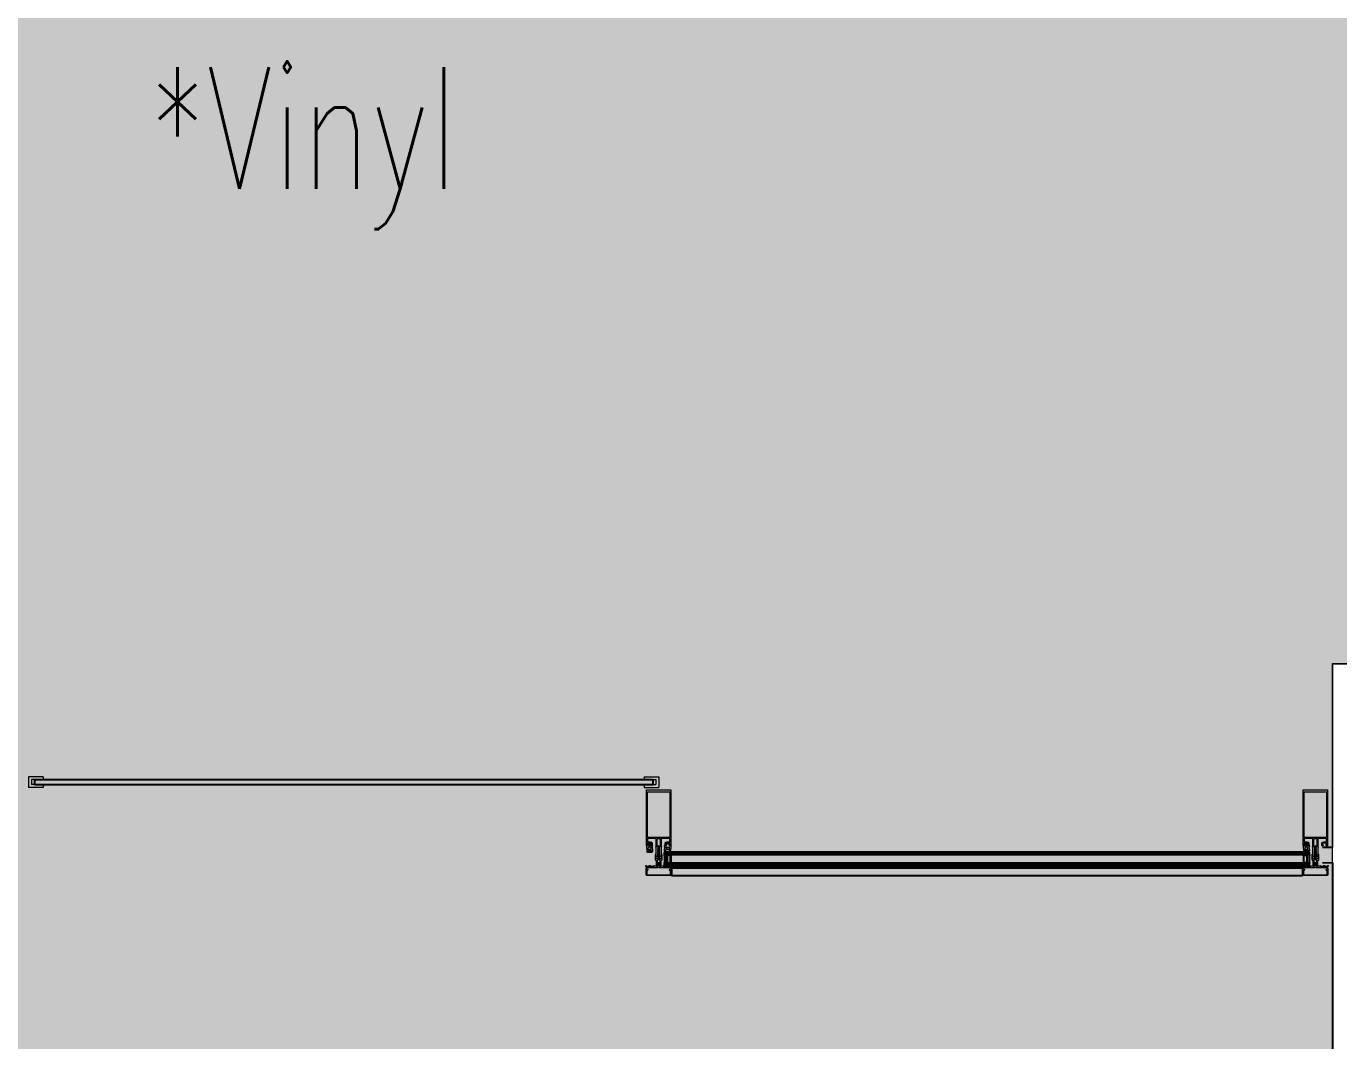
# Model space of a CAD drawing. Header units: metres. Extents: x -11920 to 1298, y -8631 to 433.
# Drawn here: x -1403.4 to -1133.6, y -8363.4 to -8154.9 of the extents above; entities that cross this region are included whole.
import ezdxf

# ---------------------------------------------------------------- set-up
doc = ezdxf.new("R2010")
doc.units = ezdxf.units.M
doc.header["$LTSCALE"] = 0.01
doc.header["$MEASUREMENT"] = 0
doc.layers.get('0').update_dxf_attribs({"color": 30, "lineweight": 0})
doc.layers.add('AG-ELEV-02', color=152, linetype='Continuous')
doc.layers.add('CAM', color=1, linetype='Continuous')
for name, color, linetype, lineweight in [('AG-Profile_Aluminium', 122, 'Continuous', 9), ('DOS-AG-Floor_PVC', 91, 'Continuous', 15), ('DOS-AG-Text', 7, 'Continuous', 0)]:
    doc.layers.add(name, color=color, linetype=linetype, lineweight=lineweight)
doc.styles.add('TROMANS', font='simplex.shx')

# ---------------------------------------------------------------- blocks, each defined once
blk = doc.blocks.new('A$C0D064DF4')
at = {"layer": 'AG-Profile_Aluminium'}
blk.add_line((6214.5, -177.9), (6236, -177.9), dxfattribs=at)
for points in [[(6235, 200), (6235, -176.9), (6214.5, -176.9)], [(6235, 200), (6665, 200)], [(6664, 199), (6236, 199)], [(6236, -177.9), (6236, 199)], [(6214.5, -209), (6236, -209), (6236, -3128.3), (6214.5, -3128.3)], [(6214.5, -3127.3), (6235, -3127.3), (6235, -210), (6214.5, -210)]]:
    blk.add_lwpolyline(points, dxfattribs=at)
blk = doc.blocks.new('A$C671812AB')
at = {"layer": 'AG-ELEV-02'}
for p, q in [((12305.4, -2368.2), (12305.4, -2383.9)), ((12305.4, -2368.2), (13602.5, -2368.2)), ((13602.5, -2368.2), (13602.5, -2383.9)), ((12305.4, -2383.9), (13602.5, -2383.9))]:
    blk.add_line(p, q, dxfattribs=at)
at = {"layer": 'AG-Profile_Aluminium'}
for p, q in [((10983.9, -2180.9), (10983.9, -2202.9)), ((10983.9, -2180.9), (10983.9, -2202.9)), ((11013.9, -2180.9), (10983.9, -2180.9)), ((11013.9, -2180.9), (11013.9, -2186.9)), ((12249.1, -2180.9), (12279.1, -2180.9)), ((12249.1, -2180.9), (12249.1, -2186.9)), ((12279.1, -2180.9), (12279.1, -2202.9)), ((11013.9, -2202.9), (10983.9, -2202.9)), ((11013.9, -2186.9), (10989.9, -2186.9)), ((10989.9, -2186.9), (10989.9, -2196.9)), ((11013.9, -2196.9), (10989.9, -2196.9)), ((11013.9, -2196.9), (11013.9, -2202.9)), ((12249.1, -2186.9), (12273.1, -2186.9)), ((12249.1, -2196.9), (12273.1, -2196.9)), ((12249.1, -2196.9), (12249.1, -2202.9)), ((12249.1, -2202.9), (12279.1, -2202.9)), ((12273.1, -2186.9), (12273.1, -2196.9))]:
    blk.add_line(p, q, dxfattribs=at)
for points in [[(12294.7, -2321.6), (12294.3, -2322.4, -0.280185), (12293.9, -2322.7), (12292.8, -2322.7, -0.414214), (12292.3, -2322.2), (12292.3, -2317.2, -0.414214), (12293.8, -2315.7), (12295.7, -2315.7), (12295.7, -2315.2, -0.414214), (12296.2, -2314.7), (12299.2, -2314.7, -0.414214), (12299.7, -2315.2), (12299.7, -2315.7), (12301.9, -2315.7), (12301.9, -2309.2, 0.414214), (12300.4, -2307.7), (12283.9, -2307.7), (12283.9, -2324.7), (12284.5, -2324.7), (12284.5, -2325.5, -0.414898), (12284.3, -2325.7), (12283.9, -2325.7), (12283.9, -2343.7), (12282.9, -2344.7), (12282, -2344.7, -0.401727), (12280.7, -2343.6), (12281.2, -2343.3), (12280.7, -2343), (12280.7, -2342.2), (12280.7, -2342.2), (12281.2, -2341.9), (12280.7, -2341.6), (12280.7, -2340.8), (12281.2, -2340.5), (12280.7, -2340.2), (12280.7, -2339.4), (12281.2, -2339.1), (12280.7, -2338.8), (12280.7, -2338), (12281.2, -2337.7), (12280.7, -2337.4), (12280.7, -2336.5), (12281.2, -2336.3), (12280.7, -2336), (12280.7, -2335.1), (12281.2, -2334.8), (12280.7, -2334.6), (12280.7, -2333.7), (12281.2, -2333.4), (12280.7, -2333.1), (12280.7, -2332.3), (12281.2, -2332), (12280.7, -2331.7), (12280.7, -2330.9), (12281.2, -2330.6), (12280.7, -2330.3), (12280.7, -2329.5), (12281.2, -2329.2), (12280.7, -2328.9), (12280.7, -2328.1), (12281.2, -2327.8), (12280.7, -2327.5), (12280.7, -2327.1), (12279.3, -2325.6, 0.414204), (12278.6, -2325.6), (12277.1, -2327.1), (12277.1, -2328.2), (12276.6, -2328.5), (12277.1, -2328.8), (12277.1, -2329.6), (12276.6, -2329.9), (12277.1, -2330.2), (12277.1, -2331), (12276.6, -2331.3), (12277.1, -2331.6), (12277.1, -2332.4), (12276.6, -2332.7), (12277.1, -2333), (12277.1, -2333.8), (12276.6, -2334.1), (12277.1, -2334.4), (12277.1, -2335.3), (12276.6, -2335.5), (12277.1, -2335.8), (12277.1, -2336.7), (12276.6, -2337), (12277.1, -2337.2), (12277.1, -2338.1), (12276.6, -2338.4), (12277.1, -2338.7), (12277.1, -2339.5), (12276.6, -2339.8), (12277.1, -2340.1), (12277.1, -2340.9), (12276.6, -2341.2), (12277.1, -2341.5), (12277.1, -2342.3), (12276.6, -2342.6), (12277.1, -2342.9), (12277.1, -2343.7), (12276.6, -2344), (12276.9, -2344.2, -0.259555), (12276, -2344.7), (12274.9, -2344.7), (12273.9, -2343.7), (12273.9, -2325.7), (12273.5, -2325.7, -0.414214), (12273.3, -2325.5), (12273.3, -2324.7), (12273.9, -2324.7), (12273.9, -2307.7), (12257.4, -2307.7, 0.414214), (12255.9, -2309.2), (12255.9, -2315.7), (12258.1, -2315.7), (12258.1, -2315.2, -0.414214), (12258.6, -2314.7), (12261.6, -2314.7, -0.414214), (12262.1, -2315.2), (12262.1, -2315.7), (12264, -2315.7, -0.414214), (12265.5, -2317.2), (12265.5, -2322.2, -0.414214), (12265, -2322.7), (12264, -2322.7, -0.280185), (12263.6, -2322.4), (12263.1, -2321.6), (12263.1, -2321.2), (12264.3, -2321.2), (12264.3, -2318.2, 0.414214), (12263.8, -2317.7), (12260.6, -2317.7), (12260.1, -2317.2), (12259.6, -2317.7), (12256.4, -2317.7, 0.414214), (12255.9, -2318.2), (12255.9, -2321.2), (12257.1, -2321.2), (12257.1, -2321.6), (12256.7, -2322.4, -0.280185), (12256.3, -2322.7), (12254.4, -2322.7, -0.414214), (12253.9, -2322.2), (12253.9, -2208.4, -0.414214), (12254.4, -2207.9), (12303.4, -2207.9, -0.400911), (12303.9, -2208.4), (12303.9, -2322.2, -0.414214), (12303.4, -2322.7), (12301.6, -2322.7, -0.280185), (12301.2, -2322.4), (12300.7, -2321.6), (12300.7, -2321.2), (12301.9, -2321.2), (12301.9, -2318.2, 0.414214), (12301.4, -2317.7), (12298.2, -2317.7), (12297.7, -2317.2), (12297.2, -2317.7), (12294, -2317.7, 0.414214), (12293.5, -2318.2), (12293.5, -2321.2), (12294.7, -2321.2)], [(13644.7, -2321.6), (13644.3, -2322.4, -0.280185), (13643.9, -2322.7), (13642.8, -2322.7, -0.414214), (13642.3, -2322.2), (13642.3, -2317.2, -0.414214), (13643.8, -2315.7), (13645.7, -2315.7), (13645.7, -2315.2, -0.414214), (13646.2, -2314.7), (13649.2, -2314.7, -0.414214), (13649.7, -2315.2), (13649.7, -2315.7), (13651.9, -2315.7), (13651.9, -2309.2, 0.414214), (13650.4, -2307.7), (13633.9, -2307.7), (13633.9, -2324.7), (13634.5, -2324.7), (13634.5, -2325.5, -0.414898), (13634.3, -2325.7), (13633.9, -2325.7), (13633.9, -2343.7), (13632.9, -2344.7), (13632, -2344.7, -0.401727), (13630.7, -2343.6), (13631.2, -2343.3), (13630.7, -2343), (13630.7, -2342.2), (13630.7, -2342.2), (13631.2, -2341.9), (13630.7, -2341.6), (13630.7, -2340.8), (13631.2, -2340.5), (13630.7, -2340.2), (13630.7, -2339.4), (13631.2, -2339.1), (13630.7, -2338.8), (13630.7, -2338), (13631.2, -2337.7), (13630.7, -2337.4), (13630.7, -2336.5), (13631.2, -2336.3), (13630.7, -2336), (13630.7, -2335.1), (13631.2, -2334.8), (13630.7, -2334.6), (13630.7, -2333.7), (13631.2, -2333.4), (13630.7, -2333.1), (13630.7, -2332.3), (13631.2, -2332), (13630.7, -2331.7), (13630.7, -2330.9), (13631.2, -2330.6), (13630.7, -2330.3), (13630.7, -2329.5), (13631.2, -2329.2), (13630.7, -2328.9), (13630.7, -2328.1), (13631.2, -2327.8), (13630.7, -2327.5), (13630.7, -2327.1), (13629.3, -2325.6, 0.414204), (13628.6, -2325.6), (13627.1, -2327.1), (13627.1, -2328.2), (13626.6, -2328.5), (13627.1, -2328.8), (13627.1, -2329.6), (13626.6, -2329.9), (13627.1, -2330.2), (13627.1, -2331), (13626.6, -2331.3), (13627.1, -2331.6), (13627.1, -2332.4), (13626.6, -2332.7), (13627.1, -2333), (13627.1, -2333.8), (13626.6, -2334.1), (13627.1, -2334.4), (13627.1, -2335.3), (13626.6, -2335.5), (13627.1, -2335.8), (13627.1, -2336.7), (13626.6, -2337), (13627.1, -2337.2), (13627.1, -2338.1), (13626.6, -2338.4), (13627.1, -2338.7), (13627.1, -2339.5), (13626.6, -2339.8), (13627.1, -2340.1), (13627.1, -2340.9), (13626.6, -2341.2), (13627.1, -2341.5), (13627.1, -2342.3), (13626.6, -2342.6), (13627.1, -2342.9), (13627.1, -2343.7), (13626.6, -2344), (13626.9, -2344.2, -0.259555), (13626, -2344.7), (13624.9, -2344.7), (13623.9, -2343.7), (13623.9, -2325.7), (13623.5, -2325.7, -0.414214), (13623.3, -2325.5), (13623.3, -2324.7), (13623.9, -2324.7), (13623.9, -2307.7), (13607.4, -2307.7, 0.414214), (13605.9, -2309.2), (13605.9, -2315.7), (13608.1, -2315.7), (13608.1, -2315.2, -0.414214), (13608.6, -2314.7), (13611.6, -2314.7, -0.414214), (13612.1, -2315.2), (13612.1, -2315.7), (13614, -2315.7, -0.414214), (13615.5, -2317.2), (13615.5, -2322.2, -0.414214), (13615, -2322.7), (13614, -2322.7, -0.280185), (13613.6, -2322.4), (13613.1, -2321.6), (13613.1, -2321.2), (13614.3, -2321.2), (13614.3, -2318.2, 0.414214), (13613.8, -2317.7), (13610.6, -2317.7), (13610.1, -2317.2), (13609.6, -2317.7), (13606.4, -2317.7, 0.414214), (13605.9, -2318.2), (13605.9, -2321.2), (13607.1, -2321.2), (13607.1, -2321.6), (13606.7, -2322.4, -0.280185), (13606.3, -2322.7), (13604.4, -2322.7, -0.414214), (13603.9, -2322.2), (13603.9, -2208.4, -0.414214), (13604.4, -2207.9), (13653.4, -2207.9, -0.400911), (13653.9, -2208.4), (13653.9, -2322.2, -0.414214), (13653.4, -2322.7), (13651.6, -2322.7, -0.280185), (13651.2, -2322.4), (13650.7, -2321.6), (13650.7, -2321.2), (13651.9, -2321.2), (13651.9, -2318.2, 0.414214), (13651.4, -2317.7), (13648.2, -2317.7), (13647.7, -2317.2), (13647.2, -2317.7), (13644, -2317.7, 0.414214), (13643.5, -2318.2), (13643.5, -2321.2), (13644.7, -2321.2)], [(12279.3, -2323, 0.414204), (12278.6, -2323), (12276.6, -2324.9, -0.668177), (12275.8, -2324.6), (12275.8, -2307.7), (12282.1, -2307.7), (12282.1, -2324.6, -0.668169), (12281.2, -2324.9)], [(13629.3, -2323, 0.414204), (13628.6, -2323), (13626.6, -2324.9, -0.668177), (13625.8, -2324.6), (13625.8, -2307.7), (13632.1, -2307.7), (13632.1, -2324.6, -0.668169), (13631.2, -2324.9)], [(12280.7, -2363), (12280.7, -2363.4), (12281.2, -2364.2, 0.280182), (12281.6, -2364.5), (12283.4, -2364.5, 0.414214), (12283.9, -2364), (12283.9, -2354.5, -0.198912), (12284.5, -2353.1), (12285.3, -2352.3, 0.198912), (12285.9, -2350.9), (12285.9, -2341, 0.414214), (12285.4, -2340.5), (12284.6, -2340.5, 0.414214), (12284.1, -2341), (12284.1, -2349.2, -0.414156), (12283.6, -2349.7), (12280.2, -2349.7, -0.414272), (12279.7, -2349.2), (12279.7, -2348.2, -0.414214), (12279.8, -2348.1), (12280.1, -2348.1, -0.244698), (12280.2, -2348.2), (12280.9, -2349.2, 0.414214), (12281.2, -2349.2), (12281.5, -2349), (12280.6, -2347.7, 0.244698), (12280.3, -2347.5), (12280, -2347.5, -0.414214), (12279.7, -2347.2), (12279.7, -2346, -0.414214), (12279.8, -2345.9), (12280.1, -2345.9, -0.244698), (12280.2, -2345.9), (12280.9, -2346.9, 0.414214), (12281.2, -2347), (12281.5, -2346.8), (12280.6, -2345.4, 0.244698), (12280.3, -2345.3), (12280, -2345.3, -0.414214), (12279.7, -2345), (12279.7, -2343.8, -0.414214), (12279.8, -2343.7), (12280.1, -2343.7, -0.244698), (12280.2, -2343.7), (12280.9, -2344.7, 0.414214), (12281.2, -2344.7), (12281.5, -2344.5), (12280.6, -2343.2, 0.244698), (12280.3, -2343.1), (12280, -2343.1, -0.414214), (12279.7, -2342.8), (12279.7, -2341.5, -0.414214), (12279.8, -2341.4), (12280.1, -2341.4, -0.244698), (12280.2, -2341.5), (12280.9, -2342.5, 0.414214), (12281.2, -2342.5), (12281.5, -2342.3), (12280.6, -2341, 0.244698), (12280.3, -2340.8), (12280, -2340.8, -0.414214), (12279.7, -2340.5), (12279.7, -2339.3, -0.414214), (12279.8, -2339.2), (12280, -2339.2, -0.244698), (12280.1, -2339.2), (12280.9, -2340.4, 0.414214), (12281.2, -2340.5), (12281.5, -2340.2), (12279.9, -2337.9, 0), (12279.9, -2337.9, 0.244698), (12279.1, -2337.5), (12278.8, -2337.5, 0.244698), (12278, -2337.9), (12276.4, -2340.2), (12276.7, -2340.5, 0.414214), (12277, -2340.4), (12277.8, -2339.2, -0.244698), (12277.9, -2339.2), (12278, -2339.2, -0.414214), (12278.1, -2339.3), (12278.1, -2340.5, -0.414214), (12277.8, -2340.8), (12277.5, -2340.8, 0.244698), (12277.3, -2341), (12276.4, -2342.3), (12276.7, -2342.5, 0.414214), (12277, -2342.5), (12277.7, -2341.5, -0.244698), (12277.8, -2341.4), (12278, -2341.4, -0.414214), (12278.1, -2341.5), (12278.1, -2342.8, -0.414214), (12277.8, -2343.1), (12277.5, -2343.1, 0.244698), (12277.3, -2343.2), (12276.4, -2344.5), (12276.7, -2344.7, 0.414214), (12277, -2344.7), (12277.7, -2343.7, -0.244698), (12277.8, -2343.7), (12278, -2343.7, -0.414214), (12278.1, -2343.8), (12278.1, -2345, -0.414214), (12277.8, -2345.3), (12277.5, -2345.3, 0.244698), (12277.3, -2345.4), (12276.4, -2346.8), (12276.7, -2347, 0.414214), (12277, -2346.9), (12277.7, -2345.9, -0.244698), (12277.8, -2345.9), (12278, -2345.9, -0.414214), (12278.1, -2346), (12278.1, -2347.2, -0.414214), (12277.8, -2347.5), (12277.5, -2347.5, 0.244698), (12277.3, -2347.7), (12276.4, -2349), (12276.7, -2349.2, 0.414214), (12277, -2349.2), (12277.7, -2348.2, -0.244698), (12277.8, -2348.1), (12278, -2348.1, -0.414214), (12278.1, -2348.2), (12278.1, -2349.2, -0.414214), (12277.6, -2349.7), (12274.2, -2349.7, -0.414214), (12273.7, -2349.2), (12273.7, -2341, 0.414214), (12273.2, -2340.5), (12272.4, -2340.5, 0.414214), (12271.9, -2341), (12271.9, -2350.9, 0.198912), (12272.5, -2352.3), (12273.3, -2353.1, -0.198912), (12273.9, -2354.5), (12273.9, -2364, 0.414214), (12274.4, -2364.5), (12276.3, -2364.5, 0.280182), (12276.7, -2364.2), (12277.1, -2363.4), (12277.1, -2363), (12275.9, -2363), (12275.9, -2360, -0.414214), (12276.4, -2359.5), (12278.4, -2359.5), (12278.9, -2359), (12279.4, -2359.5), (12281.4, -2359.5, -0.414214), (12281.9, -2360), (12281.9, -2363)], [(13630.7, -2363), (13630.7, -2363.4), (13631.2, -2364.2, 0.280182), (13631.6, -2364.5), (13633.4, -2364.5, 0.414214), (13633.9, -2364), (13633.9, -2354.5, -0.198912), (13634.5, -2353.1), (13635.3, -2352.3, 0.198912), (13635.9, -2350.9), (13635.9, -2341, 0.414214), (13635.4, -2340.5), (13634.6, -2340.5, 0.414214), (13634.1, -2341), (13634.1, -2349.2, -0.414156), (13633.6, -2349.7), (13630.2, -2349.7, -0.414272), (13629.7, -2349.2), (13629.7, -2348.2, -0.414214), (13629.8, -2348.1), (13630.1, -2348.1, -0.244698), (13630.2, -2348.2), (13630.9, -2349.2, 0.414214), (13631.2, -2349.2), (13631.5, -2349), (13630.6, -2347.7, 0.244698), (13630.3, -2347.5), (13630, -2347.5, -0.414214), (13629.7, -2347.2), (13629.7, -2346, -0.414214), (13629.8, -2345.9), (13630.1, -2345.9, -0.244698), (13630.2, -2345.9), (13630.9, -2346.9, 0.414214), (13631.2, -2347), (13631.5, -2346.8), (13630.6, -2345.4, 0.244698), (13630.3, -2345.3), (13630, -2345.3, -0.414214), (13629.7, -2345), (13629.7, -2343.8, -0.414214), (13629.8, -2343.7), (13630.1, -2343.7, -0.244698), (13630.2, -2343.7), (13630.9, -2344.7, 0.414214), (13631.2, -2344.7), (13631.5, -2344.5), (13630.6, -2343.2, 0.244698), (13630.3, -2343.1), (13630, -2343.1, -0.414214), (13629.7, -2342.8), (13629.7, -2341.5, -0.414214), (13629.8, -2341.4), (13630.1, -2341.4, -0.244698), (13630.2, -2341.5), (13630.9, -2342.5, 0.414214), (13631.2, -2342.5), (13631.5, -2342.3), (13630.6, -2341, 0.244698), (13630.3, -2340.8), (13630, -2340.8, -0.414214), (13629.7, -2340.5), (13629.7, -2339.3, -0.414214), (13629.8, -2339.2), (13630, -2339.2, -0.244698), (13630.1, -2339.2), (13630.9, -2340.4, 0.414214), (13631.2, -2340.5), (13631.5, -2340.2), (13629.9, -2337.9, 0), (13629.9, -2337.9, 0.244698), (13629.1, -2337.5), (13628.8, -2337.5, 0.244698), (13628, -2337.9), (13626.4, -2340.2), (13626.7, -2340.5, 0.414214), (13627, -2340.4), (13627.8, -2339.2, -0.244698), (13627.9, -2339.2), (13628, -2339.2, -0.414214), (13628.1, -2339.3), (13628.1, -2340.5, -0.414214), (13627.8, -2340.8), (13627.5, -2340.8, 0.244698), (13627.3, -2341), (13626.4, -2342.3), (13626.7, -2342.5, 0.414214), (13627, -2342.5), (13627.7, -2341.5, -0.244698), (13627.8, -2341.4), (13628, -2341.4, -0.414214), (13628.1, -2341.5), (13628.1, -2342.8, -0.414214), (13627.8, -2343.1), (13627.5, -2343.1, 0.244698), (13627.3, -2343.2), (13626.4, -2344.5), (13626.7, -2344.7, 0.414214), (13627, -2344.7), (13627.7, -2343.7, -0.244698), (13627.8, -2343.7), (13628, -2343.7, -0.414214), (13628.1, -2343.8), (13628.1, -2345, -0.414214), (13627.8, -2345.3), (13627.5, -2345.3, 0.244698), (13627.3, -2345.4), (13626.4, -2346.8), (13626.7, -2347, 0.414214), (13627, -2346.9), (13627.7, -2345.9, -0.244698), (13627.8, -2345.9), (13628, -2345.9, -0.414214), (13628.1, -2346), (13628.1, -2347.2, -0.414214), (13627.8, -2347.5), (13627.5, -2347.5, 0.244698), (13627.3, -2347.7), (13626.4, -2349), (13626.7, -2349.2, 0.414214), (13627, -2349.2), (13627.7, -2348.2, -0.244698), (13627.8, -2348.1), (13628, -2348.1, -0.414214), (13628.1, -2348.2), (13628.1, -2349.2, -0.414214), (13627.6, -2349.7), (13624.2, -2349.7, -0.414214), (13623.7, -2349.2), (13623.7, -2341, 0.414214), (13623.2, -2340.5), (13622.4, -2340.5, 0.414214), (13621.9, -2341), (13621.9, -2350.9, 0.198912), (13622.5, -2352.3), (13623.3, -2353.1, -0.198912), (13623.9, -2354.5), (13623.9, -2364, 0.414214), (13624.4, -2364.5), (13626.3, -2364.5, 0.280182), (13626.7, -2364.2), (13627.1, -2363.4), (13627.1, -2363), (13625.9, -2363), (13625.9, -2360, -0.414214), (13626.4, -2359.5), (13628.4, -2359.5), (13628.9, -2359), (13629.4, -2359.5), (13631.4, -2359.5, -0.414214), (13631.9, -2360), (13631.9, -2363)], [(12278.9, -2382.6), (12302.9, -2382.6, 0.415475), (12303.1, -2382.4), (12303.1, -2374.5), (12301.8, -2373.3, -0.734294), (12303.1, -2370.2, 0.180054), (12303.7, -2370), (12303.7, -2368.5, -1.029401), (12304.4, -2368.5), (12304.4, -2382.4, -0.414214), (12302.9, -2383.9), (12255, -2383.9, -0.414214), (12253.5, -2382.4), (12253.5, -2368.5, -1.029594), (12254.2, -2368.5), (12254.2, -2370, 0.18004), (12254.8, -2370.2, -0.734976), (12256.1, -2373.3), (12254.8, -2374.5), (12254.8, -2382.4, 0.415536), (12255, -2382.6)], [(13628.9, -2382.6), (13652.9, -2382.6, 0.415475), (13653.1, -2382.4), (13653.1, -2374.5), (13651.8, -2373.3, -0.734294), (13653.1, -2370.2, 0.180054), (13653.7, -2370), (13653.7, -2368.5, -1.029401), (13654.4, -2368.5), (13654.4, -2382.4, -0.414214), (13652.9, -2383.9), (13605, -2383.9, -0.414214), (13603.5, -2382.4), (13603.5, -2368.5, -1.029594), (13604.2, -2368.5), (13604.2, -2370, 0.18004), (13604.8, -2370.2, -0.734976), (13606.1, -2373.3), (13604.8, -2374.5), (13604.8, -2382.4, 0.415536), (13605, -2382.6)]]:
    blk.add_lwpolyline(points, format="xyb", close=True, dxfattribs=at)
for points in [[(12302.1, -2305.9), (12255.8, -2305.9), (12255.8, -2211.9), (12302.1, -2211.9)], [(13652.1, -2305.9), (13605.8, -2305.9), (13605.8, -2211.9), (13652.1, -2211.9)], [(12275.9, -2357.5), (12281.9, -2357.5), (12281.9, -2351.7), (12275.9, -2351.7)], [(13625.9, -2357.5), (13631.9, -2357.5), (13631.9, -2351.7), (13625.9, -2351.7)]]:
    blk.add_lwpolyline(points, close=True, dxfattribs=at)
at = {"layer": 'AG-Profile_Aluminium', "color": 9}
for points in [[(12264, -2335.8, 0.433199), (12267.2, -2332.8), (12266.3, -2324, -0.414214), (12266.6, -2323.7), (12267, -2323.7, 0.414214), (12267.3, -2323.4), (12267.3, -2323, 0.414214), (12267, -2322.7), (12264, -2322.7, -0.414214), (12263, -2321.7), (12263, -2320.4), (12264, -2320.4), (12264, -2319.9, 0.384615), (12256.2, -2319.9), (12256.2, -2320.4), (12257.3, -2320.4), (12257.3, -2321.7, -0.414214), (12256.3, -2322.7), (12253.9, -2322.7), (12254.3, -2334.4, 0.213288), (12255.6, -2335.7, -0.005109)], [(12261.5, -2319.6, 0.142901), (12258.8, -2319.6), (12258.8, -2322.4, 0.414214), (12259.1, -2322.7), (12261.2, -2322.7, 0.414214), (12261.5, -2322.4)], [(12293.9, -2335.8, -0.433199), (12290.7, -2332.8), (12291.5, -2324, 0.414214), (12291.2, -2323.7), (12290.8, -2323.7, -0.414214), (12290.5, -2323.4), (12290.5, -2323, -0.414214), (12290.8, -2322.7), (12293.9, -2322.7, 0.414214), (12294.9, -2321.7), (12294.9, -2320.4), (12293.8, -2320.4), (12293.8, -2319.9, -0.384615), (12301.6, -2319.9), (12301.6, -2320.4), (12300.6, -2320.4), (12300.6, -2321.7, 0.414214), (12301.6, -2322.7), (12303.9, -2322.7), (12303.6, -2334.4, -0.213288), (12302.3, -2335.7, 0.005109)], [(13614, -2335.8, 0.433199), (13617.2, -2332.8), (13616.3, -2324, -0.414214), (13616.6, -2323.7), (13617, -2323.7, 0.414214), (13617.3, -2323.4), (13617.3, -2323, 0.414214), (13617, -2322.7), (13614, -2322.7, -0.414214), (13613, -2321.7), (13613, -2320.4), (13614, -2320.4), (13614, -2319.9, 0.384615), (13606.2, -2319.9), (13606.2, -2320.4), (13607.3, -2320.4), (13607.3, -2321.7, -0.414214), (13606.3, -2322.7), (13603.9, -2322.7), (13604.3, -2334.4, 0.213288), (13605.6, -2335.7, -0.005109)], [(13611.5, -2319.6, 0.142901), (13608.8, -2319.6), (13608.8, -2322.4, 0.414214), (13609.1, -2322.7), (13611.2, -2322.7, 0.414214), (13611.5, -2322.4)], [(12255.4, -2332.7), (12255.9, -2332.7), (12256, -2332.2), (12264.3, -2331.2), (12264.3, -2331.7), (12264.8, -2331.7), (12265.7, -2332.7, -0.436697), (12263.6, -2334.7, 0.010178), (12255.6, -2334.6, -0.26621), (12255.3, -2334.1), (12254.9, -2333.2, -0.414214)], [(12263.3, -2328.8, 0.425894), (12263.7, -2328.2), (12263.4, -2326.1, 0.3686), (12262.9, -2325.7), (12257.9, -2325.7, 0.375315), (12257.4, -2326.1), (12257, -2328.9, 0.490444), (12257.6, -2329.5)], [(12302.5, -2332.7), (12301.9, -2332.7), (12301.9, -2332.2), (12293.6, -2331.2), (12293.5, -2331.7), (12293, -2331.7), (12292.2, -2332.7, 0.436697), (12294.3, -2334.7, -0.010178), (12302.3, -2334.6, 0.26621), (12302.6, -2334.1), (12303, -2333.2, 0.414214)], [(12294.6, -2328.8, -0.425894), (12294.2, -2328.2), (12294.5, -2326.1, -0.3686), (12295, -2325.7), (12300, -2325.7, -0.375315), (12300.5, -2326.1), (12300.9, -2328.9, -0.490444), (12300.3, -2329.5)], [(13605.4, -2332.7), (13605.9, -2332.7), (13606, -2332.2), (13614.3, -2331.2), (13614.3, -2331.7), (13614.8, -2331.7), (13615.7, -2332.7, -0.436697), (13613.6, -2334.7, 0.010178), (13605.6, -2334.6, -0.26621), (13605.3, -2334.1), (13604.9, -2333.2, -0.414214)], [(13613.3, -2328.8, 0.425894), (13613.7, -2328.2), (13613.4, -2326.1, 0.3686), (13612.9, -2325.7), (13607.9, -2325.7, 0.375315), (13607.4, -2326.1), (13607, -2328.9, 0.490444), (13607.6, -2329.5)], [(12292.6, -2364.4), (12292.1, -2365.3), (12291.2, -2365.3), (12291.6, -2364.4, 0.834458), (12291.1, -2364.4), (12290.6, -2365.3), (12289.7, -2365.3), (12290.1, -2364.4, 0.834458), (12289.6, -2364.4), (12289.1, -2365.3), (12288.2, -2365.3), (12288.2, -2365, 0.363249), (12287.9, -2364.8), (12281.6, -2364.8, -0.414214), (12280.6, -2363.8), (12280.6, -2363), (12281.6, -2363), (12281.6, -2362.5, 0.543452), (12276.2, -2362.5), (12276.2, -2363), (12277.3, -2363), (12277.3, -2363.8, -0.414214), (12276.3, -2364.8), (12269.9, -2364.8, 0.363249), (12269.7, -2365), (12269.6, -2365.3), (12268.7, -2365.3), (12268.2, -2364.5, 0.834458), (12267.7, -2364.5), (12268.1, -2365.3), (12267.2, -2365.3), (12266.7, -2364.5, 0.834458), (12266.2, -2364.5), (12266.6, -2365.3), (12265.7, -2365.3), (12265.2, -2364.5, 0.834458), (12264.7, -2364.5), (12265.1, -2365.3), (12264.2, -2365.3), (12263.7, -2364.5, 0.834458), (12263.2, -2364.5), (12263.6, -2365.3), (12262.7, -2365.3), (12262.2, -2364.5, 0.834458), (12261.7, -2364.5), (12262.1, -2365.3), (12261.2, -2365.3), (12260.7, -2364.5, 0.834458), (12260.2, -2364.5), (12260.6, -2365.3), (12259.7, -2365.3), (12259.2, -2364.5, 0.834458), (12258.7, -2364.5), (12259.1, -2365.3), (12258.2, -2365.3), (12257.7, -2364.5, 0.834458), (12257.2, -2364.5), (12257.6, -2365.3), (12256.7, -2365.3), (12256.2, -2364.5, 0.834458), (12255.7, -2364.5), (12256.1, -2365.3), (12255.2, -2365.3), (12254.7, -2364.5, 0.833224), (12254.2, -2364.5), (12254.2, -2364.6, -0.121295), (12254.4, -2365.3, -0.083975), (12252.3, -2364.3, 0.853065), (12252, -2364.7, -0.075674), (12253.8, -2367, 0.344474), (12254.8, -2367.8), (12276.7, -2367.8, 0.253164), (12277.5, -2367.3, -0.541002), (12280.3, -2367.3, 0.253164), (12281.1, -2367.8), (12303, -2367.8, 0.344474), (12304, -2367, -0.075525), (12305.8, -2364.6, 0.853065), (12305.5, -2364.2, -0.085692), (12303.4, -2365.3, -0.114183), (12303.6, -2364.5), (12303.6, -2364.4, 0.833224), (12303.1, -2364.4), (12302.6, -2365.3), (12301.7, -2365.3), (12302.1, -2364.4, 0.834458), (12301.6, -2364.4), (12301.1, -2365.3), (12300.2, -2365.3), (12300.6, -2364.4, 0.834458), (12300.1, -2364.4), (12299.6, -2365.3), (12298.7, -2365.3), (12299.1, -2364.4, 0.834458), (12298.6, -2364.4), (12298.1, -2365.3), (12297.2, -2365.3), (12297.6, -2364.4, 0.834458), (12297.1, -2364.4), (12296.6, -2365.3), (12295.7, -2365.3), (12296.1, -2364.4, 0.834458), (12295.6, -2364.4), (12295.1, -2365.3), (12294.2, -2365.3), (12294.6, -2364.4, 0.834458), (12294.1, -2364.4), (12293.6, -2365.3), (12292.7, -2365.3), (12293.1, -2364.4, 0.834458)], [(13642.6, -2364.4), (13642.1, -2365.3), (13641.2, -2365.3), (13641.6, -2364.4, 0.834458), (13641.1, -2364.4), (13640.6, -2365.3), (13639.7, -2365.3), (13640.1, -2364.4, 0.834458), (13639.6, -2364.4), (13639.1, -2365.3), (13638.2, -2365.3), (13638.2, -2365, 0.363249), (13637.9, -2364.8), (13631.6, -2364.8, -0.414214), (13630.6, -2363.8), (13630.6, -2363), (13631.6, -2363), (13631.6, -2362.5, 0.543452), (13626.2, -2362.5), (13626.2, -2363), (13627.3, -2363), (13627.3, -2363.8, -0.414214), (13626.3, -2364.8), (13619.9, -2364.8, 0.363249), (13619.7, -2365), (13619.6, -2365.3), (13618.7, -2365.3), (13618.2, -2364.5, 0.834458), (13617.7, -2364.5), (13618.1, -2365.3), (13617.2, -2365.3), (13616.7, -2364.5, 0.834458), (13616.2, -2364.5), (13616.6, -2365.3), (13615.7, -2365.3), (13615.2, -2364.5, 0.834458), (13614.7, -2364.5), (13615.1, -2365.3), (13614.2, -2365.3), (13613.7, -2364.5, 0.834458), (13613.2, -2364.5), (13613.6, -2365.3), (13612.7, -2365.3), (13612.2, -2364.5, 0.834458), (13611.7, -2364.5), (13612.1, -2365.3), (13611.2, -2365.3), (13610.7, -2364.5, 0.834458), (13610.2, -2364.5), (13610.6, -2365.3), (13609.7, -2365.3), (13609.2, -2364.5, 0.834458), (13608.7, -2364.5), (13609.1, -2365.3), (13608.2, -2365.3), (13607.7, -2364.5, 0.834458), (13607.2, -2364.5), (13607.6, -2365.3), (13606.7, -2365.3), (13606.2, -2364.5, 0.834458), (13605.7, -2364.5), (13606.1, -2365.3), (13605.2, -2365.3), (13604.7, -2364.5, 0.833224), (13604.2, -2364.5), (13604.2, -2364.6, -0.121295), (13604.4, -2365.3, -0.083975), (13602.3, -2364.3, 0.853065), (13602, -2364.7, -0.075674), (13603.8, -2367, 0.344474), (13604.8, -2367.8), (13626.7, -2367.8, 0.253164), (13627.5, -2367.3, -0.541002), (13630.3, -2367.3, 0.253164), (13631.1, -2367.8), (13653, -2367.8, 0.344474), (13654, -2367, -0.075525), (13655.8, -2364.6, 0.853065), (13655.5, -2364.2, -0.085692), (13653.4, -2365.3, -0.114183), (13653.6, -2364.5), (13653.6, -2364.4, 0.833224), (13653.1, -2364.4), (13652.6, -2365.3), (13651.7, -2365.3), (13652.1, -2364.4, 0.834458), (13651.6, -2364.4), (13651.1, -2365.3), (13650.2, -2365.3), (13650.6, -2364.4, 0.834458), (13650.1, -2364.4), (13649.6, -2365.3), (13648.7, -2365.3), (13649.1, -2364.4, 0.834458), (13648.6, -2364.4), (13648.1, -2365.3), (13647.2, -2365.3), (13647.6, -2364.4, 0.834458), (13647.1, -2364.4), (13646.6, -2365.3), (13645.7, -2365.3), (13646.1, -2364.4, 0.834458), (13645.6, -2364.4), (13645.1, -2365.3), (13644.2, -2365.3), (13644.6, -2364.4, 0.834458), (13644.1, -2364.4), (13643.6, -2365.3), (13642.7, -2365.3), (13643.1, -2364.4, 0.834458)]]:
    blk.add_lwpolyline(points, format="xyb", close=True, dxfattribs=at)
at = {"layer": 'CAM'}
for p, q in [((10995.9, -2186.9), (10995.9, -2196.9)), ((10995.9, -2186.9), (12267.1, -2186.9)), ((10995.9, -2196.9), (12267.1, -2196.9)), ((12267.1, -2186.9), (12267.1, -2196.9)), ((12291, -2341.7), (12291, -2335.7)), ((13616.9, -2335.7), (12291, -2335.7)), ((13616.9, -2337.7), (12291, -2337.7)), ((13616.9, -2339.7), (12291, -2339.7)), ((13616.9, -2341.7), (12291, -2341.7)), ((13616.9, -2341.7), (13616.9, -2335.7)), ((13616.9, -2341.7), (13616.9, -2335.7)), ((12291, -2364.7), (12291, -2358.7)), ((13616.9, -2358.7), (12291, -2358.7)), ((13616.9, -2360.7), (12291, -2360.7)), ((13616.9, -2362.7), (12291, -2362.7)), ((13616.9, -2364.7), (12291, -2364.7)), ((13616.9, -2364.7), (13616.9, -2358.7)), ((13616.9, -2364.7), (13616.9, -2358.7))]:
    blk.add_line(p, q, dxfattribs=at)
for points in [[(12303.7, -2341.7), (12303.7, -2358.7), (12298, -2358.7), (12296, -2356.7), (12296, -2343.7), (12298, -2341.7)], [(12303, -2342.4), (12298.3, -2342.4), (12296.7, -2344), (12296.7, -2356.4), (12298.3, -2358), (12303, -2358)], [(13604.2, -2341.7), (13604.2, -2358.7), (13609.9, -2358.7), (13611.9, -2356.7), (13611.9, -2343.7), (13609.9, -2341.7)], [(13604.2, -2341.7), (13604.2, -2358.7), (13609.9, -2358.7), (13611.9, -2356.7), (13611.9, -2343.7), (13609.9, -2341.7)], [(13604.9, -2342.4), (13609.6, -2342.4), (13611.2, -2344), (13611.2, -2356.4), (13609.6, -2358), (13604.9, -2358)], [(13604.9, -2342.4), (13609.6, -2342.4), (13611.2, -2344), (13611.2, -2356.4), (13609.6, -2358), (13604.9, -2358)]]:
    blk.add_lwpolyline(points, close=True, dxfattribs=at)
for centre, start, end in [((12251.7, -2350.2), 347.7895, 12.2105), ((13656.1, -2350.2), 167.7895, 192.2105), ((13656.1, -2350.2), 167.7895, 192.2105)]:
    blk.add_arc(centre, 40.2, start, end, dxfattribs=at)
blk.add_blockref('A$C0D064DF4', (7428.9, -2148.5))

msp = doc.modelspace()

# ---------------------------------------------------------------- hatches: boundary and pattern name
at = {"layer": 'DOS-AG-Floor_PVC'}
h = msp.add_hatch(dxfattribs=at)
h.set_pattern_fill('CROSS', color=256, scale=100, style=0)
h.set_pattern_definition([(0, (-1930.435, -7585.879), (25, 25), [12.5, -37.5]), (90, (-1924.185, -7592.129), (-25, 25), [12.5, -37.5])])
h.paths.add_polyline_path([(-1178.93, -8368.12), (-1178.93, -8568.12), (-1628.93, -8568.12), (-1628.93, -8368.12)], flags=16)
edge = h.paths.add_edge_path()
edge.add_line((-1671.93, -8624.41), (-1134.91, -8624.41))
edge.add_line((-1134.91, -8624.41), (-1134.83, -8285.98))
edge.add_line((-1134.83, -8285.98), (-1134.83, -8285.88))
edge.add_line((-1134.83, -8285.88), (-1091.93, -8285.88))
edge.add_line((-1091.93, -8285.88), (-1091.93, -8406.82))
edge.add_arc((-1090.05, -8155.21), 251.62, 269.5712, 359.8465)
edge.add_line((-838.44, -8155.88), (-838.44, -7585.88))
edge.add_line((-838.44, -7585.88), (-1930.44, -7585.88))
edge.add_line((-1930.44, -7585.88), (-1930.44, -7174.88))
edge.add_line((-1930.44, -7174.88), (-1911.51, -7174.88))
edge.add_line((-1911.51, -7174.88), (-1911.44, -7174.88))
edge.add_line((-1911.44, -7174.88), (-1911.44, -7084.88))
edge.add_line((-1911.44, -7084.88), (-1930.44, -7084.88))
edge.add_line((-1930.44, -7084.88), (-1930.44, -6982.88))
edge.add_line((-1930.44, -6982.88), (-1911.44, -6982.88))
edge.add_line((-1911.44, -6982.88), (-1911.44, -6872.88))
edge.add_line((-1911.44, -6872.88), (-1930.44, -6872.88))
edge.add_line((-1930.44, -6872.88), (-1930.44, -6822.88))
edge.add_line((-1930.44, -6822.88), (-1911.44, -6822.88))
edge.add_line((-1911.44, -6822.88), (-1911.44, -6732.88))
edge.add_line((-1911.44, -6732.88), (-1930.44, -6732.88))
edge.add_line((-1930.44, -6732.88), (-1930.44, -6625.88))
edge.add_line((-1930.44, -6625.88), (-1584.44, -6625.88))
edge.add_line((-1584.44, -6625.88), (-1584.44, -6467.88))
edge.add_line((-1584.44, -6467.88), (-2135.44, -6467.88))
edge.add_line((-2135.44, -6467.88), (-2135.44, -7500.88))
edge.add_line((-2135.44, -7500.88), (-3578.44, -7500.88))
edge.add_line((-3578.44, -7500.88), (-3578.44, -7460.88))
edge.add_line((-3578.44, -7460.88), (-3848.44, -7460.88))
edge.add_line((-3848.44, -7460.88), (-3848.44, -7500.88))
edge.add_line((-3848.44, -7500.88), (-4013.44, -7500.88))
edge.add_line((-4013.44, -7500.88), (-4013.44, -7460.88))
edge.add_line((-4013.44, -7460.88), (-4283.44, -7460.88))
edge.add_line((-4283.44, -7460.88), (-4283.44, -7500.88))
edge.add_line((-4283.44, -7500.88), (-4341.44, -7500.88))
edge.add_line((-4341.44, -7500.88), (-4341.44, -8015.88))
edge.add_line((-4341.44, -8015.88), (-4198.44, -8015.88))
edge.add_line((-4198.44, -8015.88), (-4198.44, -8095.88))
edge.add_line((-4198.44, -8095.88), (-4278.44, -8095.88))
edge.add_line((-4278.44, -8095.88), (-4278.44, -8305.88))
edge.add_line((-4278.44, -8305.88), (-4198.44, -8305.88))
edge.add_line((-4198.44, -8305.88), (-4198.44, -8400.88))
edge.add_line((-4198.44, -8400.88), (-3438.44, -8400.88))
edge.add_line((-3438.44, -8400.88), (-3438.44, -8305.88))
edge.add_line((-3438.44, -8305.88), (-3358.44, -8305.88))
edge.add_line((-3358.44, -8305.88), (-3358.44, -8400.88))
edge.add_line((-3358.44, -8400.88), (-2764.38, -8400.88))
edge.add_line((-2764.38, -8400.88), (-2764.38, -8385.41))
edge.add_line((-2764.38, -8385.41), (-2598.44, -8385.41))
edge.add_line((-2598.44, -8385.41), (-2598.44, -8306.21))
edge.add_line((-2598.44, -8306.21), (-3018.44, -8305.88))
edge.add_line((-3018.44, -8305.88), (-3018.44, -8115.88))
edge.add_line((-3018.44, -8115.88), (-3118.44, -8115.88))
edge.add_line((-3118.44, -8115.88), (-3118.44, -8110.88))
edge.add_line((-3118.44, -8110.88), (-3138.44, -8110.88))
edge.add_line((-3138.44, -8110.88), (-3138.44, -7957.88))
edge.add_line((-3138.44, -7957.88), (-3118.44, -7957.88))
edge.add_line((-3118.44, -7957.88), (-3118.44, -7952.88))
edge.add_line((-3118.44, -7952.88), (-3018.44, -7952.88))
edge.add_line((-3018.44, -7952.88), (-3018.44, -7915.88))
edge.add_line((-3018.44, -7915.88), (-2053.44, -7915.88))
edge.add_line((-2053.44, -7915.88), (-2053.44, -7952.88))
edge.add_line((-2053.44, -7952.88), (-1953.44, -7952.88))
edge.add_line((-1953.44, -7952.88), (-1953.44, -7957.88))
edge.add_line((-1953.44, -7957.88), (-1933.44, -7957.88))
edge.add_line((-1933.44, -7957.88), (-1933.44, -8263.88))
edge.add_line((-1933.44, -8263.88), (-1953.44, -8263.88))
edge.add_line((-1953.44, -8263.88), (-1953.44, -8268.88))
edge.add_line((-1953.44, -8268.88), (-2053.44, -8268.88))
edge.add_line((-2053.44, -8268.88), (-2053.44, -8305.88))
edge.add_line((-2053.44, -8305.88), (-2518.44, -8305.88))
edge.add_line((-2518.44, -8305.88), (-2518.44, -8385.51))
edge.add_line((-2518.44, -8385.51), (-2142.49, -8385.41))
edge.add_line((-2142.49, -8385.41), (-2142.49, -8406.48))
edge.add_line((-2142.49, -8406.48), (-2139.59, -8406.48))
edge.add_line((-2139.59, -8406.48), (-2139.59, -8406.82))
edge.add_line((-2139.59, -8406.82), (-2135.93, -8400.88))
edge.add_line((-2135.93, -8400.88), (-1758.44, -8400.88))
edge.add_line((-1758.44, -8400.88), (-1758.44, -8305.88))
edge.add_line((-1758.44, -8305.88), (-1714.93, -8305.88))
edge.add_line((-1714.93, -8305.88), (-1714.93, -8285.88))
edge.add_line((-1714.93, -8285.88), (-1671.93, -8285.88))
edge.add_line((-1671.93, -8285.88), (-1671.93, -8624.41))

# ---------------------------------------------------------------- linework, layer by layer
msp.add_lwpolyline([(-2518.44, -8385.51), (-2142.49, -8385.41), (-2142.49, -8406.48), (-2139.59, -8406.48), (-2139.59, -8406.82), (-2135.93, -8400.88), (-1758.44, -8400.88), (-1758.44, -8305.88), (-1714.93, -8305.88), (-1714.93, -8285.88), (-1671.93, -8285.88), (-1671.93, -8624.41), (-1134.93, -8624.41), (-1134.93, -8285.98), (-1134.93, -8285.88), (-1091.93, -8285.88), (-1091.93, -8406.82, 0.415622), (-838.44, -8155.88), (-838.44, -7585.88), (-1930.44, -7585.88), (-1930.44, -7174.88)], format="xyb", dxfattribs=at)

# ---------------------------------------------------------------- block references
at = {"xscale": 0.1, "yscale": 0.1, "zscale": 0.1}
msp.add_blockref('A$C671812AB', (-2501.33, -8091.02), dxfattribs=at)

# ---------------------------------------------------------------- texts
at = {"layer": 'DOS-AG-Text', "ltscale": 1000, "style": 'TROMANS', "width": 0.7}
msp.add_text('*Vinyl', height=25, dxfattribs=at).set_placement((-1378.33, -8188.32))

doc.saveas('drawing.dxf')
